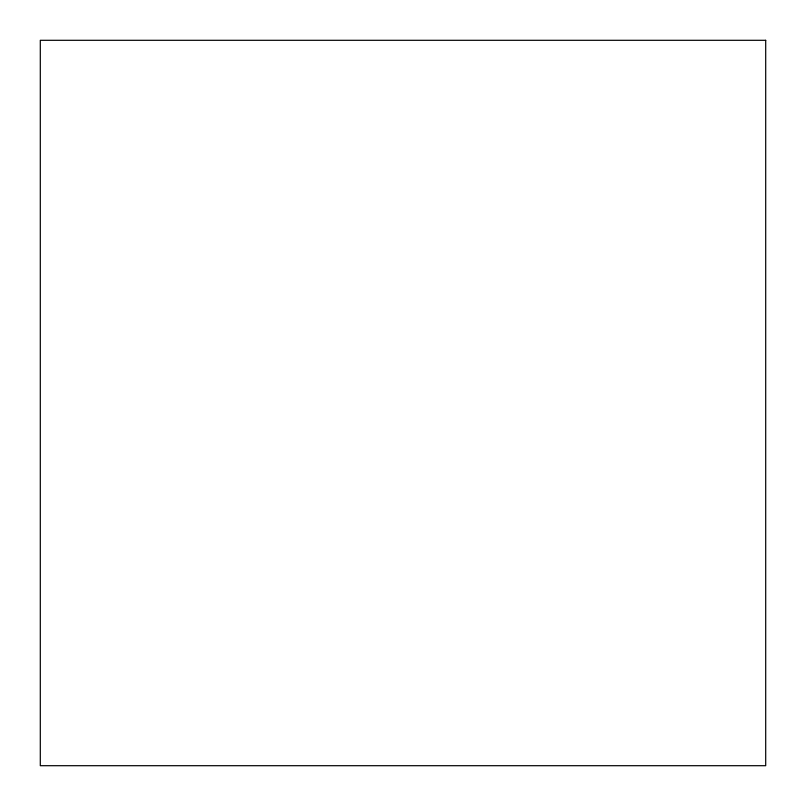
<?xml version="1.0" encoding="UTF-8"?>
<svg xmlns="http://www.w3.org/2000/svg" width="806" height="806" viewBox="0 0 806 806"><rect width="100%" height="100%" fill="white"/><g stroke="black" fill="none" stroke-linecap="round" stroke-linejoin="round"><path stroke-width="1.21" d="M765.7 40.3L40.3 40.3L40.3 765.7L765.7 765.7L765.7 40.3"/></g></svg>
